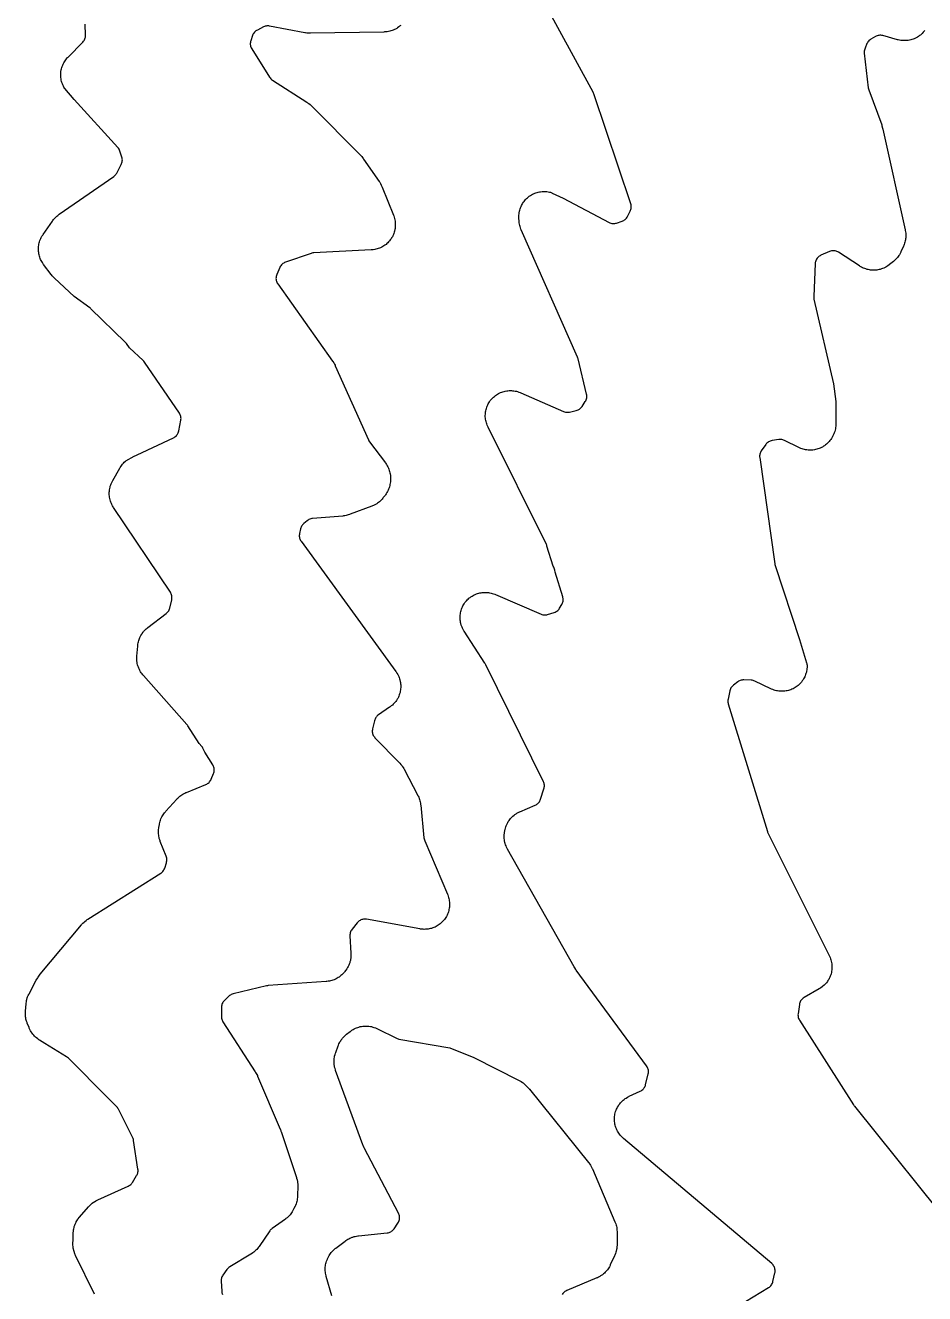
# Model space of a CAD drawing. Header units: millimetres. Extents: x 0 to 194, y 0 to 300.
# Drawn here: x 9.78 to 38.01, y 119.87 to 159.71 of the extents above; entities that cross this region are included whole.
import ezdxf

# ---------------------------------------------------------------- set-up
doc = ezdxf.new("R2010")
doc.units = ezdxf.units.MM
doc.layers.add('CUT', color=7, linetype='CONTINUOUS')

msp = doc.modelspace()

# ---------------------------------------------------------------- linework, layer by layer
at = {"layer": 'CUT'}
for points in [[(31.6652, 119.1746), (33.1161, 120.0562), (33.1411, 120.0732), (33.1642, 120.0925), (33.1853, 120.1141), (33.2041, 120.1377), (33.2204, 120.163), (33.2341, 120.1899), (33.245, 120.218), (33.2531, 120.2471), (33.3128, 120.5136), (33.3178, 120.5428), (33.32, 120.5725), (33.3191, 120.6022), (33.3154, 120.6316), (33.3088, 120.6606), (33.2993, 120.6888), (33.2871, 120.7158), (33.2722, 120.7416), (33.2549, 120.7657), (33.2353, 120.7881), (33.2136, 120.8083), (28.5641, 124.735), (28.5472, 124.75), (28.5142, 124.7808), (28.4828, 124.8133), (28.4605, 124.8387), (28.4325, 124.8741), (28.4129, 124.9017), (28.3886, 124.9398), (28.3719, 124.9691), (28.3515, 125.0094), (28.3378, 125.0404), (28.3216, 125.0825), (28.311, 125.1146), (28.2991, 125.1582), (28.2918, 125.1912), (28.2843, 125.2357), (28.2804, 125.2693), (28.2774, 125.3144), (28.2769, 125.3482), (28.2784, 125.3933), (28.2813, 125.427), (28.2873, 125.4718), (28.2935, 125.505), (28.304, 125.5489), (28.3136, 125.5814), (28.3284, 125.624), (28.3411, 125.6554), (28.3602, 125.6963), (28.376, 125.7262), (28.399, 125.765), (28.4178, 125.7932), (28.4446, 125.8295), (28.466, 125.8557), (28.4964, 125.8891), (28.5203, 125.913), (28.5539, 125.9432), (28.5801, 125.9646), (28.6165, 125.9913), (28.6448, 126.0099), (28.6837, 126.0328), (28.7236, 126.0538), (28.7439, 126.0637), (29.0891, 126.223), (29.1157, 126.237), (29.1408, 126.2535), (29.1642, 126.2725), (29.1855, 126.2937), (29.2045, 126.3169), (29.2212, 126.3419), (29.2353, 126.3685), (29.2466, 126.3963), (29.2551, 126.4252), (29.338, 126.7695), (29.3434, 126.798), (29.3461, 126.8268), (29.3459, 126.8558), (29.343, 126.8846), (29.3373, 126.913), (29.3289, 126.9407), (29.3178, 126.9675), (29.3042, 126.9931), (29.2882, 127.0172), (27.0797, 130.0267), (27.0646, 130.0487), (27.0284, 130.1048), (27.0146, 130.1276), (24.9228, 133.829), (24.912, 133.8493), (24.8916, 133.8903), (24.8732, 133.9323), (24.861, 133.9645), (24.847, 134.0082), (24.8382, 134.0414), (24.8287, 134.0863), (24.8233, 134.1202), (24.8185, 134.1658), (24.8166, 134.2001), (24.8164, 134.246), (24.818, 134.2803), (24.8224, 134.326), (24.8292, 134.3713), (24.8332, 134.3939), (24.8391, 134.4229), (24.8439, 134.444), (24.8545, 134.486), (24.8671, 134.5274), (24.8781, 134.558), (24.8947, 134.598), (24.9085, 134.6274), (24.9289, 134.6657), (24.9455, 134.6936), (24.9694, 134.7297), (24.9886, 134.7558), (25.0159, 134.7895), (25.0375, 134.8137), (25.068, 134.8446), (25.0918, 134.8666), (25.1251, 134.8944), (25.1509, 134.914), (25.1867, 134.9385), (25.2143, 134.9555), (25.2523, 134.9764), (25.2912, 134.9955), (25.3109, 135.0046), (25.7917, 135.2121), (25.8172, 135.2246), (25.8414, 135.2395), (25.8642, 135.2565), (25.8851, 135.2756), (25.9042, 135.2967), (25.9212, 135.3194), (25.936, 135.3437), (25.9485, 135.3692), (25.9584, 135.3958), (26.0634, 135.7225), (26.0709, 135.7503), (26.0757, 135.7788), (26.0777, 135.8075), (26.077, 135.8363), (26.0735, 135.865), (26.0673, 135.8931), (26.0584, 135.9205), (26.0469, 135.947), (24.2358, 139.6187), (24.2278, 139.6338), (24.2162, 139.6542), (24.2073, 139.6688), (23.5619, 140.6707), (23.5504, 140.6895), (23.5284, 140.7276), (23.5083, 140.7668), (23.4947, 140.7969), (23.4785, 140.8379), (23.4679, 140.8692), (23.4557, 140.9115), (23.4482, 140.9437), (23.4403, 140.987), (23.436, 141.0198), (23.4324, 141.0637), (23.4313, 141.0967), (23.432, 141.1407), (23.4341, 141.1737), (23.4391, 141.2175), (23.4444, 141.2501), (23.4537, 141.2931), (23.4622, 141.325), (23.4756, 141.367), (23.4872, 141.3979), (23.5047, 141.4384), (23.5192, 141.468), (23.5406, 141.5066), (23.558, 141.5347), (23.583, 141.5709), (23.603, 141.5972), (23.6315, 141.6308), (23.654, 141.655), (23.6856, 141.6857), (23.7104, 141.7075), (23.7448, 141.735), (23.7716, 141.7543), (23.8086, 141.7783), (23.8371, 141.7949), (23.8763, 141.8151), (23.9063, 141.8288), (23.9472, 141.8451), (23.9785, 141.8558), (24.0208, 141.8681), (24.0529, 141.8757), (24.0963, 141.8837), (24.129, 141.8881), (24.1729, 141.8919), (24.2059, 141.8931), (24.25, 141.8925), (24.2829, 141.8905), (24.3267, 141.8856), (24.3593, 141.8804), (24.4024, 141.8712), (24.4343, 141.8628), (24.4764, 141.8495), (24.5177, 141.8342), (24.5381, 141.826), (25.9733, 141.2113), (26.0015, 141.2009), (26.0306, 141.1933), (26.0603, 141.1887), (26.0903, 141.1871), (26.1203, 141.1885), (26.15, 141.1929), (26.1792, 141.2002), (26.3869, 141.2638), (26.4164, 141.2745), (26.4447, 141.2883), (26.4714, 141.305), (26.4962, 141.3244), (26.5188, 141.3463), (26.539, 141.3704), (26.5565, 141.3965), (26.6251, 141.5111), (26.6384, 141.5358), (26.6493, 141.5616), (26.6577, 141.5883), (26.6636, 141.6157), (26.667, 141.6435), (26.6677, 141.6715), (26.6658, 141.6994), (26.6613, 141.7271), (26.6543, 141.7542), (26.4147, 142.5261), (26.4039, 142.591), (26.3969, 142.6228), (26.3864, 142.6537), (26.3726, 142.6832), (26.3568, 142.7129), (26.159, 143.35), (26.151, 143.3726), (26.1412, 143.3944), (24.309, 147.0862), (24.2997, 147.1061), (24.2821, 147.1463), (24.2665, 147.1874), (24.2563, 147.2187), (24.2448, 147.2611), (24.2377, 147.2932), (24.2304, 147.3365), (24.2265, 147.3692), (24.2234, 147.413), (24.2227, 147.4459), (24.2239, 147.4898), (24.2265, 147.5227), (24.232, 147.5662), (24.2377, 147.5987), (24.2474, 147.6415), (24.2562, 147.6732), (24.2701, 147.7149), (24.282, 147.7456), (24.2998, 147.7857), (24.3146, 147.8151), (24.3363, 147.8533), (24.3539, 147.8811), (24.3792, 147.917), (24.3995, 147.943), (24.4282, 147.9762), (24.4509, 148.0001), (24.4826, 148.0304), (24.5075, 148.0519), (24.5421, 148.079), (24.569, 148.098), (24.6061, 148.1216), (24.6347, 148.1378), (24.6739, 148.1577), (24.7039, 148.1711), (24.7449, 148.187), (24.7761, 148.1974), (24.8184, 148.2093), (24.8505, 148.2166), (24.8938, 148.2243), (24.9264, 148.2284), (24.9702, 148.2319), (25.0031, 148.2328), (25.047, 148.2319), (25.0798, 148.2297), (25.1235, 148.2245), (25.1559, 148.2191), (25.1988, 148.2097), (25.2306, 148.2011), (25.2724, 148.1876), (25.3135, 148.1721), (25.3338, 148.1638), (26.6818, 147.577), (26.7116, 147.5659), (26.7424, 147.558), (26.7739, 147.5534), (26.8057, 147.5521), (26.8374, 147.5542), (26.8688, 147.5597), (27.0782, 147.6079), (27.106, 147.6157), (27.1329, 147.6261), (27.1587, 147.6391), (27.1831, 147.6545), (27.2059, 147.6722), (27.2269, 147.6919), (27.2459, 147.7136), (27.2627, 147.7371), (27.3615, 147.8894), (27.3767, 147.9157), (27.3891, 147.9434), (27.3987, 147.9721), (27.4054, 148.0017), (27.409, 148.0318), (27.4096, 148.0622), (27.407, 148.0924), (27.4015, 148.1222), (27.1375, 149.2282), (27.13, 149.2544), (27.1201, 149.2798), (25.3515, 153.284), (25.3429, 153.3048), (25.3268, 153.3468), (25.3129, 153.3895), (25.304, 153.422), (25.2944, 153.4659), (25.2888, 153.4991), (25.2836, 153.5438), (25.2806, 153.5887), (25.2797, 153.6111), (25.2787, 153.6771), (25.2789, 153.6992), (25.2803, 153.7436), (25.284, 153.7878), (25.2884, 153.8207), (25.2964, 153.8644), (25.304, 153.8967), (25.3162, 153.9394), (25.327, 153.9708), (25.3434, 154.012), (25.3572, 154.0423), (25.3776, 154.0817), (25.3943, 154.1104), (25.4184, 154.1476), (25.4379, 154.1746), (25.4656, 154.2092), (25.4876, 154.2341), (25.5186, 154.2659), (25.543, 154.2885), (25.5769, 154.317), (25.6034, 154.3371), (25.64, 154.3622), (25.6683, 154.3796), (25.7072, 154.4009), (25.7371, 154.4154), (25.7779, 154.4328), (25.8091, 154.4444), (25.8514, 154.4576), (25.8836, 154.466), (25.927, 154.4751), (25.9599, 154.4803), (26.004, 154.485), (26.0372, 154.4869), (26.0815, 154.4873), (26.1147, 154.4859), (26.1589, 154.4819), (26.1918, 154.4773), (26.2354, 154.469), (26.2648, 154.4618), (26.2661, 154.4613), (26.3062, 154.4447), (26.3261, 154.4358), (26.6647, 154.2753), (28.1094, 153.5141), (28.1371, 153.5013), (28.166, 153.4913), (28.1957, 153.4843), (28.226, 153.4804), (28.2565, 153.4796), (28.287, 153.4819), (28.317, 153.4873), (28.3464, 153.4957), (28.5184, 153.5545), (28.5453, 153.5652), (28.5711, 153.5785), (28.5955, 153.5942), (28.6183, 153.6121), (28.6392, 153.6322), (28.6581, 153.6542), (28.6748, 153.6779), (28.6891, 153.7032), (28.7731, 153.8696), (28.7852, 153.8967), (28.7945, 153.9249), (28.801, 153.9538), (28.8046, 153.9833), (28.8052, 154.0129), (28.803, 154.0425), (28.7978, 154.0717), (28.7898, 154.1002), (27.6306, 157.5569), (27.6213, 157.5812), (27.6098, 157.6047), (25.9481, 160.6641)], [(11.9492, 119.8505), (11.3598, 121.0613), (11.3508, 121.081), (11.3481, 121.0872), (11.346, 121.0945), (11.3398, 121.1148), (11.3182, 121.1868), (11.2864, 121.2926), (11.2837, 121.309), (11.2799, 121.3413), (11.277, 121.3846), (11.2762, 121.428), (11.2763, 121.4497), (11.2792, 121.5479), (11.2853, 121.7565), (11.2865, 121.7785), (11.29, 121.8225), (11.2956, 121.8663), (11.3014, 121.8989), (11.3113, 121.9419), (11.3202, 121.9737), (11.3343, 122.0156), (11.3463, 122.0464), (11.3644, 122.0867), (11.3764, 122.1102), (11.3794, 122.1161), (11.4014, 122.1544), (11.4192, 122.1823), (11.4248, 122.1901), (11.4448, 122.2183), (11.4721, 122.2529), (11.4862, 122.2699), (11.7704, 122.5962), (11.7867, 122.614), (11.8203, 122.6486), (11.8557, 122.6813), (11.8835, 122.7044), (11.9222, 122.7332), (11.9523, 122.7532), (11.9938, 122.7777), (12.0366, 122.7999), (12.0583, 122.8105), (13.0153, 123.2437), (13.0417, 123.2573), (13.0665, 123.2733), (13.0897, 123.2917), (13.1109, 123.3123), (13.13, 123.3349), (13.1468, 123.3593), (13.2776, 123.5709), (13.2921, 123.5973), (13.304, 123.6251), (13.3129, 123.6539), (13.319, 123.6834), (13.322, 123.7134), (13.322, 123.7436), (13.319, 123.7736), (13.1824, 124.6737), (13.176, 124.7046), (13.1664, 124.7346), (13.1538, 124.7635), (12.7049, 125.6558), (12.6893, 125.6832), (12.6709, 125.7087), (12.6499, 125.7322), (12.4138, 125.9703), (12.4029, 125.9826), (12.1906, 126.1965), (12.1772, 126.2152), (12.1559, 126.2388), (11.3544, 127.0404), (11.3459, 127.048), (11.1354, 127.2602), (11.1086, 127.2841), (11.0793, 127.3046), (10.3981, 127.7225), (10.229, 127.8275), (10.2091, 127.8406), (10.1699, 127.8679), (10.1323, 127.8972), (10.1053, 127.9206), (10.0709, 127.9538), (10.0466, 127.9799), (10.0159, 128.0166), (9.9945, 128.0452), (9.9679, 128.0848), (9.9496, 128.1155), (9.9273, 128.1578), (9.9074, 128.2011), (9.898, 128.2231), (9.8428, 128.3617), (9.8356, 128.3812), (9.8221, 128.4205), (9.8104, 128.4603), (9.803, 128.4906), (9.795, 128.5314), (9.7904, 128.5622), (9.7862, 128.6035), (9.7845, 128.6346), (9.7841, 128.6761), (9.7857, 128.7177), (9.7869, 128.7384), (9.806, 128.9656), (9.8084, 128.9879), (9.8144, 129.0323), (9.8225, 129.0764), (9.8303, 129.109), (9.8428, 129.1521), (9.8538, 129.1838), (9.8705, 129.2254), (9.8893, 129.2661), (9.8992, 129.2862), (10.1229, 129.7134), (10.1722, 129.7878), (10.1849, 129.8071), (10.2034, 129.8351), (10.2452, 129.8982), (11.5441, 131.4525), (11.5596, 131.47), (11.5914, 131.5043), (11.625, 131.5369), (11.6514, 131.56), (11.6881, 131.5889), (11.7263, 131.6159), (11.7458, 131.6289), (14.0319, 133.0701), (14.0565, 133.0875), (14.0793, 133.1071), (14.0999, 133.129), (14.1183, 133.1528), (14.1342, 133.1784), (14.1475, 133.2054), (14.158, 133.2336), (14.2115, 133.4029), (14.2189, 133.4312), (14.2236, 133.4602), (14.2254, 133.4894), (14.2243, 133.5187), (14.2204, 133.5477), (14.2137, 133.5762), (14.2043, 133.6039), (14.0206, 134.0668), (14.0135, 134.0861), (14.0001, 134.1248), (13.9885, 134.1642), (13.9812, 134.194), (13.9732, 134.2343), (13.9686, 134.2647), (13.9644, 134.3055), (13.9626, 134.3362), (13.9621, 134.3772), (13.9631, 134.4079), (13.9663, 134.4488), (13.9713, 134.4895), (13.9743, 134.5098), (13.9903, 134.6031), (13.9944, 134.6239), (14.0035, 134.6654), (14.0146, 134.7064), (14.0244, 134.7367), (14.0393, 134.7765), (14.0518, 134.8057), (14.0704, 134.8439), (14.0857, 134.8718), (14.1078, 134.9081), (14.1256, 134.9345), (14.1511, 134.9685), (14.1781, 135.0013), (14.192, 135.0174), (14.5394, 135.4007), (14.5533, 135.4153), (14.5816, 135.4439), (14.6112, 135.4712), (14.6343, 135.4906), (14.6662, 135.5152), (14.6909, 135.5325), (14.7249, 135.5541), (14.7511, 135.5691), (14.7868, 135.5876), (14.8234, 135.6044), (14.8419, 135.6124), (15.4514, 135.8607), (15.478, 135.8731), (15.5034, 135.8881), (15.5272, 135.9055), (15.5491, 135.9252), (15.569, 135.9469), (15.5867, 135.9705), (15.602, 135.9956), (15.6147, 136.0222), (15.6905, 136.2023), (15.7004, 136.2296), (15.7077, 136.2576), (15.7122, 136.2863), (15.7139, 136.3152), (15.7129, 136.3442), (15.709, 136.3729), (15.7024, 136.4012), (15.6931, 136.4286), (15.6812, 136.455), (15.6668, 136.4802), (15.4131, 136.8772), (15.3686, 136.9774), (15.3557, 137.0029), (15.3405, 137.0271), (15.3231, 137.0497), (15.2412, 137.1462), (14.8854, 137.7031), (14.8719, 137.7224), (14.857, 137.7407), (13.4884, 139.2825), (13.4738, 139.2998), (13.4455, 139.3351), (13.419, 139.3718), (13.4006, 139.4003), (13.3779, 139.4395), (13.3624, 139.4696), (13.3438, 139.5109), (13.3314, 139.5424), (13.317, 139.5853), (13.3079, 139.618), (13.2979, 139.6621), (13.2921, 139.6955), (13.2866, 139.7405), (13.2841, 139.7743), (13.2832, 139.8195), (13.2845, 139.8647), (13.2857, 139.8873), (13.311, 140.2063), (13.3131, 140.2271), (13.3184, 140.2686), (13.3256, 140.3098), (13.3324, 140.3404), (13.3433, 140.3808), (13.3529, 140.4106), (13.3676, 140.4498), (13.38, 140.4786), (13.3982, 140.5163), (13.4132, 140.5438), (13.4348, 140.5796), (13.4523, 140.6056), (13.4772, 140.6393), (13.497, 140.6636), (13.5249, 140.6947), (13.5469, 140.7171), (13.5776, 140.7455), (13.6096, 140.7725), (13.6259, 140.7856), (14.2065, 141.231), (14.2289, 141.25), (14.2494, 141.2711), (14.2676, 141.2942), (14.2836, 141.3189), (14.297, 141.345), (14.3079, 141.3723), (14.316, 141.4006), (14.3777, 141.6637), (14.3831, 141.694), (14.3855, 141.7246), (14.3847, 141.7553), (14.3807, 141.7858), (14.3737, 141.8157), (14.3636, 141.8448), (14.3507, 141.8726), (14.3349, 141.899), (12.5556, 144.5586), (12.5435, 144.5777), (12.5202, 144.6166), (12.499, 144.6567), (12.4845, 144.6874), (12.4674, 144.7294), (12.4561, 144.7614), (12.4433, 144.8049), (12.4353, 144.8379), (12.4269, 144.8825), (12.4223, 144.9161), (12.4185, 144.9613), (12.4173, 144.9952), (12.4179, 145.0405), (12.4202, 145.0744), (12.4254, 145.1194), (12.431, 145.1529), (12.4408, 145.1972), (12.4498, 145.23), (12.4639, 145.273), (12.4761, 145.3047), (12.4946, 145.3461), (12.515, 145.3866), (12.5258, 145.4065), (12.7499, 145.7986), (12.7618, 145.8183), (12.7867, 145.857), (12.8135, 145.8945), (12.835, 145.9215), (12.8655, 145.956), (12.8897, 145.9806), (12.9235, 146.0118), (12.9411, 146.0264), (13.2041, 146.1703), (13.2702, 146.2064), (13.2732, 146.208), (13.2907, 146.2176), (14.4323, 146.7509), (14.4572, 146.764), (14.4808, 146.7794), (14.5029, 146.797), (14.5232, 146.8165), (14.5416, 146.8379), (14.5579, 146.8609), (14.572, 146.8853), (14.5837, 146.9109), (14.5929, 146.9376), (14.5997, 146.9649), (14.6652, 147.2991), (14.6695, 147.3285), (14.6708, 147.3582), (14.6692, 147.3879), (14.6647, 147.4173), (14.6573, 147.4461), (14.647, 147.474), (14.6341, 147.5008), (14.6185, 147.5261), (13.525, 149.1262), (13.5046, 149.1526), (13.4814, 149.1767), (13.052, 149.5755), (12.9557, 149.7135), (12.9384, 149.736), (12.919, 149.7567), (11.8432, 150.8048), (11.8265, 150.8199), (11.8088, 150.8337), (11.3167, 151.1869), (10.6992, 151.7603), (10.6844, 151.7748), (10.6553, 151.8044), (10.6276, 151.8353), (10.6014, 151.8675), (10.5887, 151.8838), (10.3553, 152.1986), (10.3429, 152.2162), (10.319, 152.2519), (10.2968, 152.2888), (10.2815, 152.3172), (10.263, 152.356), (10.2504, 152.3857), (10.2356, 152.4261), (10.226, 152.4568), (10.2152, 152.4985), (10.2085, 152.53), (10.2017, 152.5725), (10.1981, 152.6045), (10.1954, 152.6475), (10.1948, 152.6797), (10.1962, 152.7227), (10.1988, 152.7548), (10.2042, 152.7975), (10.2099, 152.8292), (10.2194, 152.8712), (10.228, 152.9022), (10.2415, 152.9431), (10.2531, 152.9732), (10.2704, 153.0126), (10.2848, 153.0414), (10.3058, 153.079), (10.3285, 153.1155), (10.3404, 153.1334), (10.6354, 153.5593), (10.6472, 153.5756), (10.6716, 153.6077), (10.6974, 153.6386), (10.7177, 153.6609), (10.7462, 153.6894), (10.7685, 153.7098), (10.7994, 153.7356), (10.8314, 153.76), (10.8477, 153.7719), (12.5586, 154.9596), (12.5816, 154.9773), (12.6028, 154.9971), (12.6219, 155.0188), (12.6389, 155.0424), (12.6536, 155.0674), (12.794, 155.3369), (12.8063, 155.3636), (12.816, 155.3914), (12.8228, 155.4201), (12.8268, 155.4492), (12.828, 155.4786), (12.8262, 155.508), (12.8216, 155.5371), (12.8142, 155.5656), (12.7538, 155.7575), (12.7424, 155.7879), (12.7278, 155.8168), (12.7101, 155.8441), (12.6896, 155.8692), (11.3176, 157.3787), (11.0257, 157.7187), (11.0135, 157.7337), (10.9933, 157.7677), (10.9774, 157.7977), (10.9583, 157.8387), (10.9455, 157.8702), (10.9307, 157.913), (10.9211, 157.9455), (10.9106, 157.9896), (10.9044, 158.0229), (10.8984, 158.0678), (10.8956, 158.1016), (10.8941, 158.1469), (10.8947, 158.1808), (10.8978, 158.226), (10.9018, 158.2597), (10.9094, 158.3044), (10.9168, 158.3375), (10.9288, 158.3812), (10.9395, 158.4134), (10.9559, 158.4556), (10.9697, 158.4866), (10.9903, 158.5269), (11.0072, 158.5564), (11.0317, 158.5944), (11.0515, 158.622), (11.0797, 158.6575), (11.1096, 158.6914), (11.125, 158.708), (11.5876, 159.1822), (11.6075, 159.2047), (11.625, 159.2291), (11.64, 159.2552), (11.6523, 159.2826), (11.6618, 159.311), (11.6685, 159.3403), (11.6721, 159.3702), (11.6728, 159.4002), (11.6632, 159.7394)], [(21.5657, 159.7059), (21.5318, 159.6765), (21.5054, 159.6557), (21.4687, 159.6298), (21.4403, 159.6118), (21.4013, 159.5896), (21.3712, 159.5745), (21.3301, 159.5564), (21.2987, 159.5444), (21.2561, 159.5304), (21.2236, 159.5216), (21.1798, 159.5119), (21.1466, 159.5064), (21.102, 159.5012), (21.0572, 159.4982), (21.0348, 159.4972), (18.7345, 159.4592), (18.7116, 159.4594), (18.6659, 159.461), (18.6203, 159.4649), (18.575, 159.4711), (18.5524, 159.4747), (17.4514, 159.6831), (17.424, 159.687), (17.3963, 159.6884), (17.3687, 159.6871), (17.3412, 159.6834), (17.3143, 159.6771), (17.288, 159.6684), (17.2626, 159.6573), (17.0664, 159.5602), (17.0407, 159.5459), (17.0165, 159.5291), (16.9941, 159.51), (16.9736, 159.4889), (16.9553, 159.4658), (16.9394, 159.441), (16.926, 159.4148), (16.9152, 159.3874), (16.8603, 159.2249), (16.8522, 159.1964), (16.8469, 159.1673), (16.8446, 159.1379), (16.8451, 159.1083), (16.8486, 159.079), (16.855, 159.0501), (16.8641, 159.022), (16.876, 158.9949), (16.8904, 158.9692), (17.4484, 158.0814), (17.4673, 158.0546), (17.489, 158.0301), (17.5132, 158.0082), (17.5397, 157.9889), (18.624, 157.2889), (18.6441, 157.2752), (18.6833, 157.2468), (18.721, 157.2162), (18.757, 157.1837), (18.7745, 157.167), (20.3014, 155.6292), (20.3151, 155.6148), (20.3417, 155.5854), (20.3671, 155.5549), (20.3911, 155.5233), (20.4028, 155.5072), (20.8927, 154.7993), (20.9066, 154.7779), (20.9331, 154.7345), (20.9572, 154.6896), (20.9787, 154.6435), (20.9887, 154.6201), (21.3387, 153.741), (21.3465, 153.72), (21.361, 153.6775), (21.3734, 153.6343), (21.381, 153.6015), (21.389, 153.5573), (21.3934, 153.5239), (21.3969, 153.4791), (21.3979, 153.4454), (21.3969, 153.4005), (21.3946, 153.3669), (21.3892, 153.3223), (21.3834, 153.2891), (21.3736, 153.2453), (21.3646, 153.2129), (21.3504, 153.1702), (21.3383, 153.1388), (21.3199, 153.0978), (21.3047, 153.0678), (21.2823, 153.0288), (21.2641, 153.0005), (21.238, 152.9639), (21.2171, 152.9375), (21.1875, 152.9038), (21.164, 152.8796), (21.1312, 152.849), (21.1054, 152.8272), (21.0697, 152.8), (21.0419, 152.781), (21.0036, 152.7575), (20.9741, 152.7413), (20.9336, 152.7217), (20.9026, 152.7086), (20.8605, 152.6932), (20.8283, 152.6832), (20.7848, 152.672), (20.7518, 152.6653), (20.7074, 152.6585), (20.6627, 152.654), (20.6403, 152.6523), (18.8363, 152.5599), (18.8083, 152.5571), (18.7807, 152.5518), (18.7538, 152.5439), (17.951, 152.267), (17.9222, 152.2553), (17.8947, 152.2408), (17.8689, 152.2235), (17.8451, 152.2036), (17.8234, 152.1813), (17.8041, 152.157), (17.7875, 152.1307), (17.7736, 152.1029), (17.6754, 151.877), (17.6646, 151.8481), (17.6568, 151.8183), (17.6521, 151.7878), (17.6506, 151.7571), (17.6522, 151.7263), (17.657, 151.6958), (17.6648, 151.666), (17.6757, 151.6372), (17.6895, 151.6097), (17.706, 151.5836), (19.4267, 149.1616), (19.4391, 149.1432), (19.4628, 149.106), (19.4848, 149.0676), (19.5048, 149.0283), (19.5143, 149.0083), (20.5559, 146.683), (20.5711, 146.6535), (20.5895, 146.6259), (21.0846, 145.9641), (21.0977, 145.9456), (21.123, 145.908), (21.1463, 145.8692), (21.1623, 145.8393), (21.1817, 145.7983), (21.1946, 145.767), (21.2097, 145.7243), (21.2194, 145.6917), (21.2301, 145.6477), (21.2365, 145.6144), (21.2428, 145.5696), (21.2457, 145.5358), (21.2475, 145.4905), (21.2469, 145.4452), (21.2461, 145.4226), (21.2441, 145.3913), (21.2421, 145.3691), (21.2372, 145.3249), (21.23, 145.281), (21.223, 145.2484), (21.2115, 145.2053), (21.2013, 145.1736), (21.1857, 145.1319), (21.1724, 145.1013), (21.1527, 145.0614), (21.1364, 145.0322), (21.1129, 144.9945), (21.0875, 144.9579), (21.0743, 144.94), (21.0199, 144.8693), (21.0068, 144.8532), (20.98, 144.8216), (20.9518, 144.7912), (20.9297, 144.7695), (20.8988, 144.7419), (20.8747, 144.7222), (20.8414, 144.6976), (20.8156, 144.6803), (20.7802, 144.6588), (20.753, 144.6439), (20.7157, 144.6257), (20.6777, 144.6093), (20.6585, 144.6016), (19.9812, 144.3457), (19.9614, 144.3387), (19.9217, 144.3258), (19.8813, 144.3147), (19.8507, 144.3078), (19.8095, 144.3005), (19.768, 144.2952), (19.7472, 144.293), (18.8025, 144.2152), (18.772, 144.2111), (18.7421, 144.2039), (18.713, 144.1937), (18.6852, 144.1805), (18.6589, 144.1646), (18.6343, 144.1461), (18.5252, 144.0546), (18.5048, 144.0358), (18.4862, 144.0152), (18.4696, 143.9929), (18.4551, 143.9692), (18.4429, 143.9443), (18.433, 143.9184), (18.4256, 143.8917), (18.3911, 143.7412), (18.3861, 143.7132), (18.3837, 143.6848), (18.3841, 143.6563), (18.3871, 143.6281), (18.3928, 143.6002), (18.4012, 143.573), (18.412, 143.5467), (18.4253, 143.5215), (18.4409, 143.4977), (21.4121, 139.4133), (21.4249, 139.3948), (21.4494, 139.3572), (21.4721, 139.3185), (21.4876, 139.2886), (21.5063, 139.2478), (21.5187, 139.2165), (21.5333, 139.174), (21.5425, 139.1417), (21.5527, 139.098), (21.5588, 139.0649), (21.5646, 139.0203), (21.5672, 138.9868), (21.5686, 138.9419), (21.5679, 138.9083), (21.5647, 138.8635), (21.5607, 138.8301), (21.5531, 138.7858), (21.5458, 138.753), (21.5338, 138.7097), (21.5232, 138.6778), (21.507, 138.6359), (21.4933, 138.6052), (21.473, 138.5651), (21.4563, 138.5359), (21.4321, 138.4981), (21.4126, 138.4707), (21.3847, 138.4355), (21.3625, 138.4102), (21.3313, 138.3779), (21.3067, 138.3549), (21.2724, 138.3259), (21.2367, 138.2987), (21.2186, 138.2855), (20.8646, 138.0423), (20.8425, 138.0256), (20.8221, 138.0069), (20.8034, 137.9864), (20.7868, 137.9643), (20.7722, 137.9407), (20.7599, 137.9159), (20.7499, 137.8901), (20.7424, 137.8634), (20.6822, 137.6063), (20.6768, 137.5767), (20.6744, 137.5468), (20.6751, 137.5167), (20.6787, 137.4869), (20.6853, 137.4576), (20.6948, 137.429), (20.7071, 137.4016), (20.7221, 137.3756), (20.7396, 137.3511), (20.7594, 137.3286), (21.5271, 136.5406), (21.542, 136.5246), (21.5709, 136.4919), (21.5981, 136.4579), (21.6173, 136.4314), (21.6412, 136.3949), (21.6632, 136.3572), (21.6738, 136.3381), (22.1035, 135.5153), (22.113, 135.496), (22.131, 135.4571), (22.1472, 135.4174), (22.1578, 135.3871), (22.1701, 135.346), (22.1779, 135.3148), (22.1862, 135.2727), (22.1925, 135.2303), (22.1951, 135.209), (22.2981, 134.1808), (22.3026, 134.151), (22.3101, 134.1217), (22.3205, 134.0934), (23.0343, 132.4131), (23.0424, 132.3926), (23.0576, 132.3514), (23.0707, 132.3094), (23.079, 132.2776), (23.0881, 132.2345), (23.0932, 132.202), (23.098, 132.1583), (23.0999, 132.1254), (23.1004, 132.0815), (23.0991, 132.0485), (23.0953, 132.0047), (23.0909, 131.9721), (23.0828, 131.9289), (23.0751, 131.8969), (23.0629, 131.8546), (23.0522, 131.8235), (23.0358, 131.7827), (23.0221, 131.7527), (23.0019, 131.7137), (22.9853, 131.6852), (22.9614, 131.6484), (22.9421, 131.6216), (22.9147, 131.5873), (22.8929, 131.5626), (22.8623, 131.531), (22.8382, 131.5086), (22.8046, 131.4802), (22.7785, 131.4602), (22.7423, 131.4352), (22.7143, 131.4179), (22.6758, 131.3966), (22.6463, 131.382), (22.6059, 131.3646), (22.5751, 131.353), (22.5332, 131.3395), (22.5014, 131.331), (22.4585, 131.3217), (22.426, 131.3163), (22.3823, 131.3113), (22.3494, 131.3091), (22.3055, 131.3084), (22.2725, 131.3094), (22.2287, 131.3129), (22.1851, 131.3186), (22.1634, 131.322), (20.4879, 131.6236), (20.4588, 131.6274), (20.4295, 131.6283), (20.4002, 131.6264), (20.3713, 131.6216), (20.3429, 131.614), (20.3155, 131.6037), (20.2892, 131.5907), (20.2642, 131.5753), (20.241, 131.5574), (20.2195, 131.5374), (20.2001, 131.5154), (20.0383, 131.3124), (20.0201, 131.287), (20.0047, 131.2599), (19.9922, 131.2313), (19.9827, 131.2015), (19.9764, 131.1709), (19.9732, 131.1398), (19.9734, 131.1086), (20.0043, 130.5581), (20.005, 130.5352), (20.0052, 130.4894), (20.0031, 130.4436), (19.9998, 130.4094), (19.9931, 130.3641), (19.9863, 130.3304), (19.975, 130.286), (19.9648, 130.2532), (19.949, 130.2102), (19.9356, 130.1786), (19.9155, 130.1374), (19.8989, 130.1073), (19.8747, 130.0684), (19.8486, 130.0307), (19.8351, 130.0122), (19.8125, 129.9829), (19.7992, 129.9665), (19.7719, 129.9344), (19.7432, 129.9036), (19.7206, 129.8816), (19.6891, 129.8536), (19.6645, 129.8338), (19.6305, 129.8089), (19.6042, 129.7914), (19.568, 129.7698), (19.5402, 129.7549), (19.5021, 129.7367), (19.473, 129.7245), (19.4335, 129.71), (19.4034, 129.7005), (19.3626, 129.6898), (19.3317, 129.6832), (19.2902, 129.6763), (19.2483, 129.6714), (19.2273, 129.6694), (17.4057, 129.5413), (17.381, 129.5386), (17.3566, 129.5338), (16.3076, 129.2818), (16.2776, 129.2729), (16.2487, 129.2609), (16.2211, 129.246), (16.1953, 129.2283), (16.1715, 129.208), (16.0343, 129.0781), (16.0136, 129.0565), (15.9952, 129.0329), (15.9792, 129.0076), (15.9659, 128.9809), (15.9552, 128.953), (15.9474, 128.9241), (15.9425, 128.8947), (15.9405, 128.8648), (15.936, 128.575), (15.937, 128.5455), (15.9409, 128.5164), (15.9476, 128.4877), (15.9571, 128.4598), (15.9693, 128.433), (15.984, 128.4075), (17.0027, 126.8307), (17.0127, 126.8144), (17.032, 126.7815), (17.05, 126.7478), (17.0664, 126.7134), (17.0743, 126.696), (17.7842, 125.0351), (17.7913, 125.0175), (17.8081, 124.973), (17.8145, 124.9551), (18.2919, 123.5117), (18.2991, 123.4877), (18.3122, 123.4392), (18.3225, 123.3901), (18.3282, 123.3529), (18.3331, 123.3029), (18.3351, 123.2527), (18.3354, 123.2276), (18.3311, 122.9563), (18.3302, 122.9329), (18.327, 122.8863), (18.3214, 122.8398), (18.3154, 122.8053), (18.305, 122.7596), (18.2955, 122.7259), (18.2804, 122.6816), (18.263, 122.6382), (18.2538, 122.6166), (18.2167, 122.5361), (18.2064, 122.5153), (18.1848, 122.4741), (18.161, 122.4341), (18.1417, 122.4051), (18.114, 122.3677), (18.0918, 122.3409), (18.0604, 122.3066), (18.0355, 122.2822), (18.0007, 122.2513), (17.9643, 122.2223), (17.9458, 122.2083), (17.5271, 121.9083), (17.5066, 121.8923), (17.4876, 121.8746), (17.4703, 121.8552), (17.4546, 121.8345), (17.1201, 121.3484), (17.106, 121.329), (17.0767, 121.2909), (17.0453, 121.2544), (17.0205, 121.2284), (16.9854, 121.1955), (16.9579, 121.1723), (16.9195, 121.1433), (16.8797, 121.1164), (16.8594, 121.1035), (16.1978, 120.7065), (16.1716, 120.6888), (16.1473, 120.6684), (16.1254, 120.6456), (16.1059, 120.6206), (15.9842, 120.4458), (15.9692, 120.4218), (15.9564, 120.3965), (15.9461, 120.3701), (15.9384, 120.3429), (15.9332, 120.315), (15.9307, 120.2868), (15.9309, 120.2584), (15.9476, 119.9465), (15.9502, 119.9195), (15.9553, 119.8929), (15.9628, 119.8668), (15.9726, 119.8416)], [(38.0178, 159.5471), (37.9907, 159.5122), (37.9691, 159.4871), (37.9387, 159.455), (37.9147, 159.4322), (37.8813, 159.4032), (37.8552, 159.3828), (37.8191, 159.3573), (37.7912, 159.3396), (37.7528, 159.3177), (37.7232, 159.3028), (37.6828, 159.2848), (37.6519, 159.2729), (37.61, 159.2589), (37.5781, 159.2501), (37.535, 159.2403), (37.5024, 159.2346), (37.4585, 159.2292), (37.4255, 159.2267), (37.3813, 159.2256), (37.3482, 159.2264), (37.3041, 159.2296), (37.2712, 159.2336), (37.2277, 159.2412), (37.1846, 159.2508), (37.1631, 159.2562), (36.6999, 159.3841), (36.6709, 159.3905), (36.6413, 159.3941), (36.6115, 159.3947), (36.5818, 159.3924), (36.5525, 159.3872), (36.5239, 159.379), (36.4962, 159.3681), (36.4697, 159.3544), (36.3299, 159.2735), (36.3033, 159.2561), (36.2786, 159.236), (36.2562, 159.2133), (36.2364, 159.1885), (36.2193, 159.1616), (36.2051, 159.1332), (36.1434, 158.9907), (36.1324, 158.9612), (36.1246, 158.9308), (36.12, 158.8997), (36.1186, 158.8683), (36.1206, 158.8369), (36.2469, 157.7479), (36.253, 157.7131), (36.2632, 157.6793), (36.6663, 156.5788), (36.6757, 156.5502), (36.6967, 156.4781), (36.7042, 156.4489), (37.4036, 153.2809), (37.4076, 153.2607), (37.4146, 153.2201), (37.4197, 153.1792), (37.4222, 153.1484), (37.4236, 153.1072), (37.4232, 153.0763), (37.4209, 153.0351), (37.4177, 153.0044), (37.4115, 152.9637), (37.4055, 152.9333), (37.3957, 152.8933), (37.387, 152.8637), (37.3735, 152.8247), (37.3583, 152.7864), (37.3502, 152.7674), (37.2728, 152.5962), (37.2636, 152.577), (37.2443, 152.5391), (37.2232, 152.5022), (37.2061, 152.4754), (37.1817, 152.4406), (37.1621, 152.4155), (37.1345, 152.3832), (37.1127, 152.36), (37.0821, 152.3304), (37.0502, 152.3024), (37.0339, 152.2887), (36.9137, 152.1928), (36.8965, 152.1797), (36.8614, 152.1543), (36.8252, 152.1307), (36.7972, 152.1143), (36.7588, 152.0943), (36.7294, 152.0807), (36.6893, 152.0644), (36.6587, 152.0537), (36.6172, 152.0413), (36.5857, 152.0336), (36.5433, 152.0253), (36.5112, 152.0206), (36.4681, 152.0165), (36.4357, 152.0149), (36.3924, 152.0149), (36.3601, 152.0164), (36.317, 152.0206), (36.2849, 152.0252), (36.2424, 152.0335), (36.2109, 152.0412), (36.1694, 152.0535), (36.1388, 152.0642), (36.0987, 152.0805), (36.0693, 152.0941), (36.0309, 152.1141), (35.9936, 152.1359), (35.9751, 152.1473), (35.3149, 152.5771), (35.2893, 152.592), (35.2624, 152.6043), (35.2344, 152.6139), (35.2056, 152.6207), (35.1763, 152.6246), (35.1467, 152.6256), (35.1172, 152.6237), (35.088, 152.6189), (35.0594, 152.6112), (35.0317, 152.6008), (34.7601, 152.4829), (34.7329, 152.4694), (34.7072, 152.4532), (34.6832, 152.4345), (34.6613, 152.4134), (34.6416, 152.3903), (34.6244, 152.3653), (34.6097, 152.3387), (34.5979, 152.3107), (34.5889, 152.2817), (34.5829, 152.2519), (34.58, 152.2216), (34.5317, 151.1855), (34.5317, 151.1581), (34.5342, 151.1308), (34.5391, 151.1039), (35.1555, 148.4402), (35.2322, 147.894), (35.2292, 147.1897), (35.2284, 147.1655), (35.2256, 147.1172), (35.2202, 147.0692), (35.2143, 147.0335), (35.2038, 146.9863), (35.194, 146.9514), (35.1785, 146.9056), (35.165, 146.872), (35.1447, 146.8282), (35.122, 146.7855), (35.1101, 146.7644), (35.1024, 146.7517), (35.0905, 146.733), (35.0657, 146.6961), (35.0392, 146.6605), (35.018, 146.6348), (34.9881, 146.602), (34.9645, 146.5785), (34.9314, 146.5488), (34.9056, 146.5278), (34.8698, 146.5015), (34.8421, 146.4832), (34.8038, 146.4605), (34.7744, 146.445), (34.7341, 146.4262), (34.7033, 146.4137), (34.6614, 146.3989), (34.6295, 146.3895), (34.5863, 146.379), (34.5536, 146.3727), (34.5096, 146.3665), (34.4765, 146.3635), (34.4321, 146.3617), (34.3988, 146.362), (34.3545, 146.3646), (34.3214, 146.3681), (34.2775, 146.375), (34.2449, 146.3818), (34.2019, 146.3931), (34.1702, 146.403), (34.1285, 146.4184), (34.0877, 146.4359), (34.0675, 146.4451), (33.6147, 146.6654), (33.5874, 146.6771), (33.5591, 146.686), (33.53, 146.692), (33.5005, 146.6952), (33.4708, 146.6954), (33.4413, 146.6927), (33.2287, 146.6624), (33.1984, 146.6565), (33.1689, 146.6476), (33.1405, 146.6356), (33.1135, 146.6208), (33.0881, 146.6033), (33.0647, 146.5833), (33.0434, 146.561), (33.0245, 146.5366), (32.8874, 146.3393), (32.8725, 146.3155), (32.8599, 146.2905), (32.8497, 146.2644), (32.8419, 146.2375), (32.8367, 146.2099), (32.8341, 146.182), (32.8341, 146.154), (32.8368, 146.1261), (33.3081, 142.7925), (33.313, 142.7662), (33.3202, 142.7405), (34.0888, 140.4121), (34.307, 139.6815), (34.3128, 139.6603), (34.3213, 139.6257), (34.322, 139.6164), (34.3232, 139.5727), (34.3225, 139.54), (34.3195, 139.4964), (34.3156, 139.4639), (34.3084, 139.4209), (34.3014, 139.3889), (34.29, 139.3467), (34.2799, 139.3156), (34.2645, 139.2747), (34.2514, 139.2447), (34.2321, 139.2055), (34.2162, 139.1769), (34.1932, 139.1398), (34.1746, 139.1128), (34.148, 139.0781), (34.1269, 139.0531), (34.0972, 139.0211), (34.0737, 138.9983), (34.041, 138.9693), (34.0154, 138.9489), (33.9801, 138.9233), (33.9527, 138.9054), (33.9149, 138.8833), (33.8859, 138.8682), (33.8463, 138.8498), (33.8159, 138.8376), (33.7747, 138.8232), (33.7433, 138.814), (33.7008, 138.8036), (33.6687, 138.7975), (33.6254, 138.7913), (33.5928, 138.7883), (33.5492, 138.7864), (33.5165, 138.7865), (33.4728, 138.7889), (33.4403, 138.7922), (33.3971, 138.7987), (33.365, 138.8052), (33.3226, 138.8159), (33.2913, 138.8255), (33.2502, 138.8402), (33.2099, 138.857), (33.1899, 138.8658), (32.683, 139.1055), (32.6554, 139.117), (32.6268, 139.1256), (32.5975, 139.1313), (32.5677, 139.1341), (32.3413, 139.1439), (32.3118, 139.1437), (32.2825, 139.1406), (32.2537, 139.1347), (32.2255, 139.126), (32.1983, 139.1145), (32.1724, 139.1004), (32.148, 139.0839), (32.014, 138.9831), (31.9903, 138.9633), (31.9688, 138.9412), (31.9497, 138.917), (31.9332, 138.891), (31.9194, 138.8634), (31.9085, 138.8345), (31.9007, 138.8046), (31.845, 138.5382), (31.8404, 138.5084), (31.8387, 138.4783), (31.8401, 138.4481), (31.8445, 138.4183), (31.8519, 138.389), (33.0787, 134.384), (33.087, 134.3606), (33.0971, 134.338), (35.0186, 130.4856), (35.0282, 130.4651), (35.0464, 130.4236), (35.0624, 130.3813), (35.0728, 130.349), (35.0845, 130.3052), (35.0916, 130.272), (35.0989, 130.2273), (35.1026, 130.1936), (35.1053, 130.1484), (35.1056, 130.1145), (35.1038, 130.0692), (35.1007, 130.0354), (35.0943, 129.9906), (35.0878, 129.9573), (35.0769, 129.9133), (35.0672, 129.8808), (35.0519, 129.8382), (35.0389, 129.8068), (35.0195, 129.7659), (35.0034, 129.7361), (34.9799, 129.6973), (34.9609, 129.6692), (34.9337, 129.633), (34.9119, 129.607), (34.8812, 129.5737), (34.857, 129.55), (34.823, 129.52), (34.7965, 129.4988), (34.7598, 129.4724), (34.7217, 129.4478), (34.7024, 129.436), (34.2295, 129.1635), (34.2041, 129.1471), (34.1804, 129.1282), (34.1588, 129.107), (34.1394, 129.0837), (34.1225, 129.0587), (34.1082, 129.032), (34.0966, 129.004), (34.0879, 128.975), (34.0822, 128.9453), (34.0417, 128.6567), (34.039, 128.6265), (34.0394, 128.5962), (34.0428, 128.566), (34.0493, 128.5363), (34.0587, 128.5075), (34.071, 128.4797), (34.0861, 128.4534), (35.7858, 125.796), (35.7948, 125.7828), (35.8076, 125.765), (35.8173, 125.7522), (39.0901, 121.6694)], [(19.4048, 119.7946), (19.2301, 120.403), (19.2245, 120.4243), (19.2145, 120.467), (19.2065, 120.5102), (19.2022, 120.5428), (19.1985, 120.5865), (19.1973, 120.6194), (19.1979, 120.6633), (19.1999, 120.6961), (19.2048, 120.7398), (19.21, 120.7723), (19.2191, 120.8152), (19.2275, 120.847), (19.2407, 120.8889), (19.256, 120.93), (19.2641, 120.9504), (19.2668, 120.9567), (19.2765, 120.978), (19.2972, 121.0201), (19.3199, 121.061), (19.3386, 121.0908), (19.3655, 121.1291), (19.3872, 121.1568), (19.4179, 121.1921), (19.4423, 121.2173), (19.4766, 121.2493), (19.5125, 121.2794), (19.5308, 121.294), (19.8273, 121.5175), (19.8438, 121.5294), (19.8773, 121.5523), (19.9118, 121.5738), (19.9384, 121.5886), (19.9747, 121.6069), (20.0024, 121.6193), (20.0402, 121.6342), (20.069, 121.644), (20.108, 121.6555), (20.1376, 121.6627), (20.1774, 121.6705), (20.2176, 121.6766), (20.2377, 121.6791), (21.1428, 121.7737), (21.1714, 121.7781), (21.1995, 121.7853), (21.2267, 121.7951), (21.2529, 121.8075), (21.2778, 121.8224), (21.3011, 121.8396), (21.3226, 121.8589), (21.3422, 121.8803), (21.3597, 121.9034), (21.4817, 122.0829), (21.4971, 122.1081), (21.5099, 122.1346), (21.52, 122.1623), (21.5274, 122.1908), (21.532, 122.22), (21.5336, 122.2494), (21.5324, 122.2788), (21.5283, 122.308), (21.5213, 122.3367), (21.5116, 122.3645), (21.4992, 122.3912), (20.4325, 124.4202), (20.4195, 124.4471), (20.3892, 124.5154), (20.378, 124.5431), (19.525, 126.8717), (19.5177, 126.8932), (19.5043, 126.9364), (19.4931, 126.9803), (19.4863, 127.0136), (19.4796, 127.0584), (19.4762, 127.0922), (19.474, 127.1374), (19.474, 127.1714), (19.4764, 127.2166), (19.4798, 127.2504), (19.4867, 127.2952), (19.4936, 127.3284), (19.5049, 127.3723), (19.5185, 127.4155), (19.5258, 127.437), (19.6046, 127.6502), (19.6123, 127.6695), (19.6284, 127.7076), (19.6463, 127.745), (19.661, 127.7724), (19.6823, 127.808), (19.6995, 127.8339), (19.7239, 127.8674), (19.7434, 127.8916), (19.7708, 127.9227), (19.7924, 127.9451), (19.8226, 127.9735), (19.8541, 128.0005), (19.8701, 128.0137), (19.9794, 128.0991), (19.9979, 128.1128), (20.0355, 128.1392), (20.0744, 128.1636), (20.1044, 128.1804), (20.1456, 128.2008), (20.1772, 128.2144), (20.2202, 128.2305), (20.253, 128.2408), (20.2975, 128.2524), (20.3312, 128.2594), (20.3766, 128.2663), (20.4109, 128.2698), (20.4567, 128.2721), (20.4911, 128.2721), (20.537, 128.2697), (20.5713, 128.2662), (20.6167, 128.2592), (20.6504, 128.2522), (20.6948, 128.2405), (20.7276, 128.2301), (20.7706, 128.214), (20.8128, 128.1957), (20.8336, 128.1861), (21.4303, 127.8901), (21.4565, 127.8786), (21.4837, 127.8697), (21.5116, 127.8634), (23.1107, 127.5816), (23.8588, 127.28), (25.2902, 126.5604), (25.3113, 126.5491), (25.3529, 126.5253), (25.3931, 126.4994), (25.4098, 126.4874), (25.5695, 126.3261), (25.6005, 126.2948), (25.6039, 126.2913), (25.605, 126.2903), (27.4643, 123.9858), (27.477, 123.9694), (27.5015, 123.9359), (27.5245, 123.9013), (27.5405, 123.8747), (27.5602, 123.8381), (27.5781, 123.8007), (27.5867, 123.7818), (28.2919, 122.1232), (28.3002, 122.1022), (28.3158, 122.0598), (28.3292, 122.0166), (28.3376, 121.9838), (28.3467, 121.9395), (28.3518, 121.906), (28.3563, 121.8611), (28.3586, 121.8159), (28.3591, 121.7933), (28.3591, 121.4086), (28.3585, 121.3842), (28.3558, 121.3356), (28.3505, 121.2871), (28.3446, 121.251), (28.3341, 121.2034), (28.3244, 121.1682), (28.3088, 121.122), (28.2907, 121.0767), (28.281, 121.0543), (28.1473, 120.7657), (28.1382, 120.7471), (28.119, 120.7103), (28.0982, 120.6744), (28.0813, 120.6482), (28.0572, 120.6144), (28.038, 120.5899), (28.011, 120.5584), (27.9896, 120.5358), (27.9597, 120.507), (27.9364, 120.4864), (27.904, 120.4605), (27.8788, 120.4422), (27.8441, 120.4193), (27.8174, 120.4034), (27.7808, 120.3838), (27.7433, 120.366), (27.7244, 120.3575), (26.7778, 119.959), (26.7501, 119.9457), (26.7238, 119.9295), (26.6994, 119.9107), (26.6771, 119.8895), (26.657, 119.8662), (26.6394, 119.8409)]]:
    msp.add_lwpolyline(points, dxfattribs=at)

doc.saveas('drawing.dxf')
